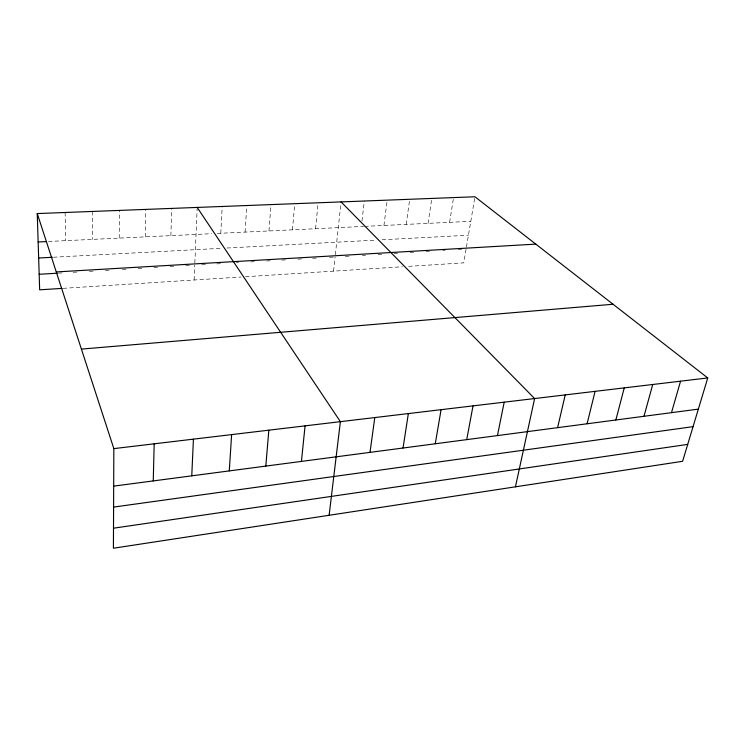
<?xml version="1.0" encoding="UTF-8"?>
<svg xmlns="http://www.w3.org/2000/svg" width="745" height="745" viewBox="0 0 745 745"><rect width="100%" height="100%" fill="white"/><g stroke="black" fill="none" stroke-linecap="round" stroke-linejoin="round"><path stroke-width="0.56" stroke-dasharray="3.73 2.79" d="M119.209 238.102L119.386 210.407M145.275 236.863L145.787 209.401M170.884 235.634L171.713 208.404M194.119 279.999L194.743 265.183M194.836 262.966L197.136 208.553M220.771 233.25L222.215 206.467M245.077 232.095L246.809 205.527M268.973 230.95L270.975 204.596M292.459 229.833L294.741 203.683M315.563 228.724L318.096 202.789M333.564 271.133L335.101 256.978M335.352 254.706L341.07 201.904M361.958 220.995L364.333 201.02M383.926 225.465L387.214 200.135M406.183 224.403L409.703 199.278M428.077 223.351L431.811 198.431M449.608 222.327L453.565 197.593M466.044 249.324L463.744 262.855L408.176 266.393M466.407 247.154L474.956 196.773M63.195 288.334L241.026 277.019M245.505 276.74L402.514 266.747M58.361 273.154L62.878 272.894M73.206 272.288L78.989 271.944M89.4 271.338L95.146 271.003M105.371 270.407L111.052 270.072M122.366 269.411L126.827 269.15M137.993 268.498L143.58 268.172M153.87 267.567L159.607 267.231M169.934 266.635L174.451 266.365M185.728 265.714L191.363 265.378M201.709 264.773L206.356 264.503M216.814 263.888L222.559 263.553M236.258 262.752L238.54 262.622M250.963 261.895L254.334 261.7M266.682 260.974L270.165 260.778M281.75 260.098L286.387 259.828M297.851 259.158L302.405 258.887M312.667 258.292L318.283 257.966M329.495 257.304L333.983 257.044M345.335 256.382L349.88 256.112M362.303 255.386L365.655 255.19M377.957 254.473L382.502 254.213M394.077 253.533L397.551 253.328M410.15 252.592L413.568 252.397M426.056 251.661L429.418 251.465M442.856 250.683L445.1 250.553M458.324 249.78L461.63 249.584M53.444 257.221L222.261 248.262M226.852 248.02L376.449 240.086M382.073 239.788L468.437 235.206M48.462 241.482L211.776 233.688M217.4 233.418L363.56 226.433M364.696 226.378L470.793 221.312M65.132 212.493L65.662 240.663M92.51 211.44L92.678 239.369"/><path stroke-width="1.12" d="M37.25 213.564L113.836 448.62L113.417 548.227L682.616 461.295L707.75 377.948L474.956 196.773L37.25 213.564L39.662 289.824L62.068 288.399M153.246 480.925L154.178 443.824M191.763 475.85L193.421 439.15M229.274 470.905L231.63 434.605M265.816 466.1L268.833 430.182M301.427 461.406L305.068 425.861M329.122 515.279L340.381 421.661L197.183 207.427M370.004 452.373L374.791 417.563M403.036 448.024L408.353 413.577M435.266 443.778L441.087 409.675M466.724 439.634L473.019 405.876M497.436 435.592L504.188 402.17M515.447 486.82L534.612 398.547L341.07 201.904M557.605 427.667L565.213 394.906M587.079 423.784L595.087 391.349M615.864 419.994L624.245 387.884M643.987 416.287L652.732 384.495M671.478 412.665L680.558 381.179M113.501 528.196L687.71 444.383M113.594 507.084L693.055 426.652M113.678 486.131L698.344 409.126M113.836 448.62L707.75 377.948M81.41 349.098L613.061 304.249M56.266 271.934L535.795 244.118M39.168 274.272L57.235 273.219M38.656 258.003L52.308 257.286M38.153 241.976L46.171 241.594"/></g></svg>
